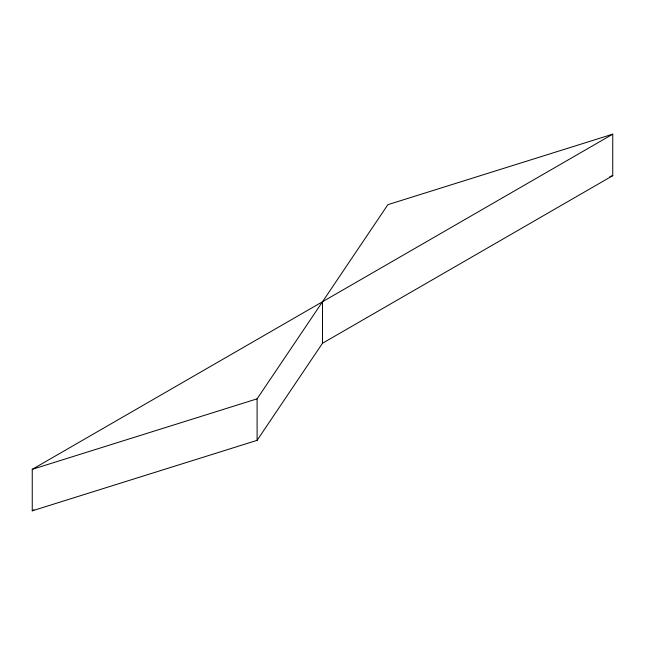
<?xml version="1.0" encoding="UTF-8"?>
<svg xmlns="http://www.w3.org/2000/svg" width="645" height="645" viewBox="0 0 645 645"><rect width="100%" height="100%" fill="white"/><g stroke="black" fill="none" stroke-linecap="round" stroke-linejoin="round"><path stroke-width="0.97" d="M257.097 440.341L257.097 398.836L387.903 204.659L612.75 134.176L612.75 175.674L322.5 343.253L257.097 440.341L32.25 510.824L32.25 469.326L612.75 134.176M32.25 510.824L33.991 509.816M609.864 176.585L612.75 175.674M32.25 469.326L257.097 398.836M322.5 301.747L322.5 343.253"/></g></svg>
